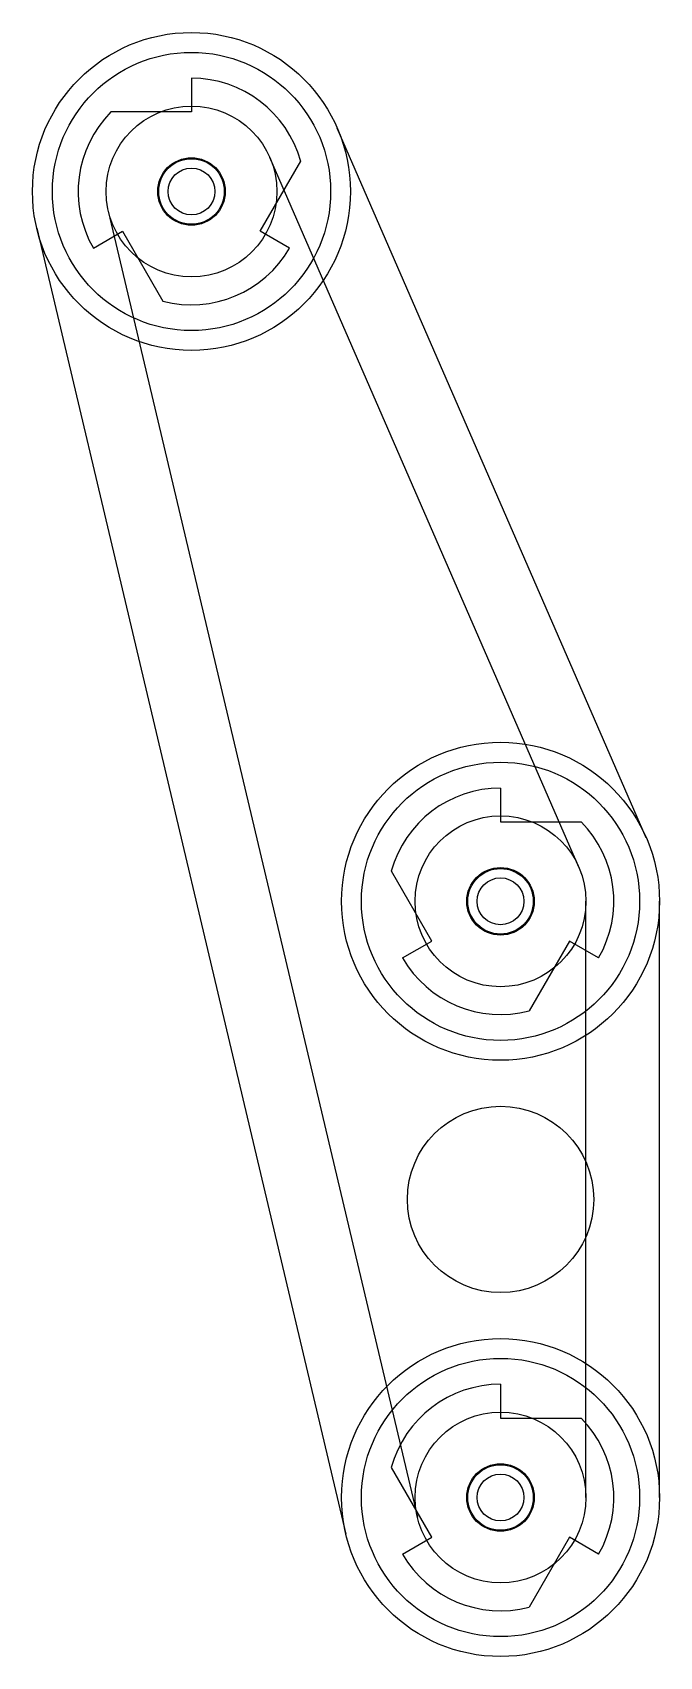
# Model space of a CAD drawing. Extents: x 3.63 to 5.21, y 34.5 to 38.58.
import ezdxf

# ---------------------------------------------------------------- set-up
doc = ezdxf.new("R2010")
doc.units = 0
doc.header["$LTSCALE"] = 5
doc.header["$MEASUREMENT"] = 0
for name, color, linetype in [('Z0_BOTCOMP', 4, 'Continuous'), ('Z0_CUT500', 4, 'Continuous'), ('Z0_RUBBER', 2, 'Continuous'), ('Z0_TOPCOMP', 6, 'Continuous')]:
    doc.layers.add(name, color=color, linetype=linetype)

msp = doc.modelspace()

# ---------------------------------------------------------------- linework, layer by layer
at = {"layer": 'Z0_BOTCOMP', "color": 4, "linetype": 'Continuous', "lineweight": 25}
for p, q in [((4.035, 38.4672), (4.035, 38.3822)), ((4.035, 38.3822), (3.8319, 38.3822)), ((4.2082, 38.0822), (4.3097, 38.2581)), ((3.7881, 38.0397), (3.8618, 38.0822)), ((3.8618, 38.0822), (3.9633, 37.9064)), ((4.2818, 38.0397), (4.2082, 38.0822)), ((4.8125, 36.6814), (4.8125, 36.5964)), ((4.8125, 36.5964), (5.0155, 36.5964)), ((4.6393, 36.2964), (4.5378, 36.4722)), ((4.5657, 36.2539), (4.6393, 36.2964)), ((4.9857, 36.2964), (4.8842, 36.1205)), ((5.0593, 36.2539), (4.9857, 36.2964)), ((4.8125, 35.1814), (4.8125, 35.0964)), ((4.8125, 35.0964), (5.0155, 35.0964)), ((4.6393, 34.7964), (4.5378, 34.9722)), ((4.5657, 34.7539), (4.6393, 34.7964)), ((4.9857, 34.7964), (4.8842, 34.6205)), ((5.0593, 34.7539), (4.9857, 34.7964))]:
    msp.add_line(p, q, dxfattribs=at)
for centre, radius in [((4.035, 38.1822), 0.085), ((4.035, 38.1822), 0.059), ((4.8125, 36.3964), 0.085), ((4.8125, 36.3964), 0.059), ((4.8125, 34.8964), 0.085), ((4.8125, 34.8964), 0.059)]:
    msp.add_circle(centre, radius, dxfattribs=at)
for centre, start, end in [((4.035, 38.1822), 15.4321, 90), ((4.035, 38.1822), 135.4321, -150), ((4.035, 38.1822), -104.5679, -30), ((4.8125, 36.3964), 90, 164.5679), ((4.8125, 36.3964), -30, 44.5679), ((4.8125, 36.3964), -150, -75.4321), ((4.8125, 34.8964), 90, 164.5679), ((4.8125, 34.8964), -30, 44.5679), ((4.8125, 34.8964), -150, -75.4321)]:
    msp.add_arc(centre, 0.285, start, end, dxfattribs=at)
at = {"layer": 'Z0_CUT500', "color": 5, "linetype": 'Continuous', "lineweight": 25}
for centre, radius in [((4.035, 38.1822), 0.0825), ((4.8125, 36.3964), 0.0825), ((4.8125, 35.6464), 0.2344), ((4.8125, 34.8964), 0.0825)]:
    msp.add_circle(centre, radius, dxfattribs=at)
at = {"layer": 'Z0_RUBBER', "color": 2, "linetype": 'Continuous', "lineweight": 25}
for p, q in [((5.1792, 36.556), (4.4017, 38.3419)), ((5.0096, 36.4822), (4.2321, 38.2681)), ((3.8257, 38.1327), (4.6033, 34.8468)), ((3.6457, 38.0901), (4.4232, 34.8042)), ((5.0275, 34.8964), (5.0275, 36.3964)), ((5.2125, 34.8964), (5.2125, 36.3964))]:
    msp.add_line(p, q, dxfattribs=at)
for centre, radius in [((4.035, 38.1822), 0.4), ((4.035, 38.1822), 0.215), ((4.8125, 36.3964), 0.4), ((4.8125, 36.3964), 0.215), ((4.8125, 34.8964), 0.4), ((4.8125, 34.8964), 0.215)]:
    msp.add_circle(centre, radius, dxfattribs=at)
at = {"layer": 'Z0_TOPCOMP', "color": 6, "linetype": 'Continuous', "lineweight": 25}
for centre in [(4.035, 38.1822), (4.8125, 36.3964), (4.8125, 34.8964)]:
    msp.add_circle(centre, 0.35, dxfattribs=at)

doc.saveas('drawing.dxf')
